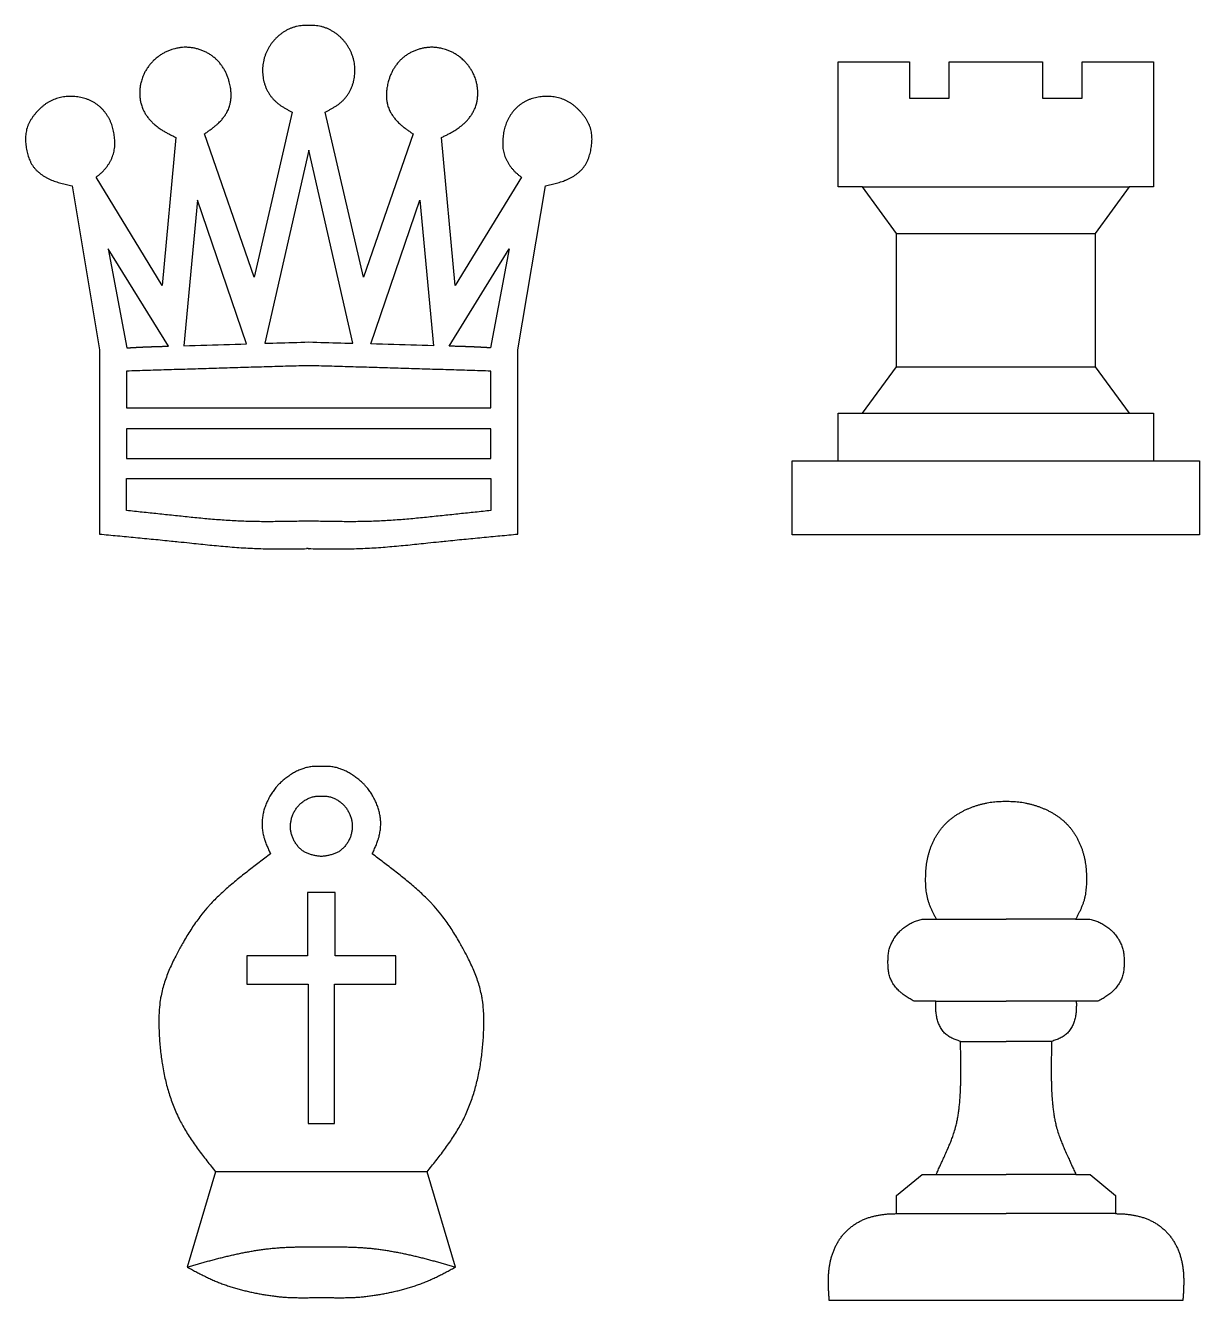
# Model space of a CAD drawing. Header units: millimetres. Extents: x 1.4 to 49.2, y 3.3 to 36.6.
# Drawn here: x 18.53 to 49.15, y 3.31 to 36.56 of the extents above; entities that cross this region are included whole.
import ezdxf

# ---------------------------------------------------------------- set-up
doc = ezdxf.new("R2010")
doc.units = ezdxf.units.MM
doc.layers.add('Layer1', color=1, linetype='Continuous')

msp = doc.modelspace()

# ---------------------------------------------------------------- linework, layer by layer
at = {"layer": 'Layer1'}
for points in [[(25.972, 22.919, 0.000454), (26.208, 22.916, 0.001363), (26.444, 22.913, 0.002272), (26.679, 22.912, 0.003184), (26.915, 22.914, 0.004097), (27.166, 22.919, 0.004362), (27.386, 22.928, 0.003792), (27.621, 22.941, 0.003218), (27.856, 22.957, 0.002644), (28.09, 22.976, 0.002071), (28.325, 22.997, 0.001499), (28.56, 23.02, 0.000928), (28.794, 23.044, 0.000358), (29.029, 23.069, -0.000213), (29.314, 23.099, -0.000585), (29.498, 23.118, -0.00053), (29.733, 23.142, -0.000459), (29.967, 23.165, -0.000389), (30.202, 23.188, -0.000318), (30.436, 23.211, -0.000248), (30.671, 23.233, -0.000177), (30.905, 23.255, -0.000106), (31.14, 23.277, -0.000035), (31.374, 23.299), (31.374, 28.107), (32.093, 32.383, 0.000802), (32.166, 32.399, 0.002408), (32.238, 32.415, 0.004023), (32.311, 32.432, 0.005647), (32.383, 32.451, 0.007278), (32.454, 32.471, 0.008905), (32.525, 32.494, 0.010509), (32.594, 32.519, 0.01206), (32.663, 32.547, 0.013517), (32.73, 32.58, 0.014533), (32.797, 32.616, 0.015405), (32.861, 32.656, 0.016529), (32.922, 32.701, 0.017903), (32.98, 32.749, 0.019516), (33.034, 32.801, 0.02134), (33.083, 32.857, 0.023317), (33.126, 32.916, 0.023645), (33.164, 32.98, 0.020759), (33.196, 33.046, 0.017719), (33.223, 33.115, 0.014745), (33.245, 33.187, 0.011914), (33.264, 33.26, 0.010124), (33.28, 33.334, 0.011169), (33.292, 33.409, 0.012544), (33.301, 33.485, 0.014071), (33.306, 33.56, 0.01575), (33.307, 33.635, 0.017563), (33.302, 33.709, 0.019472), (33.292, 33.783, 0.021405), (33.276, 33.854, 0.022467), (33.254, 33.925, 0.020591), (33.226, 33.993, 0.018469), (33.192, 34.059, 0.016445), (33.154, 34.123, 0.014571), (33.112, 34.185, 0.012868), (33.065, 34.245, 0.011367), (33.017, 34.303, 0.011586), (32.965, 34.358, 0.012767), (32.911, 34.41, 0.014022), (32.855, 34.459, 0.015335), (32.797, 34.505, 0.016677), (32.735, 34.546, 0.018006), (32.672, 34.584, 0.018395), (32.605, 34.616, 0.017614), (32.536, 34.643, 0.016866), (32.465, 34.666, 0.016179), (32.393, 34.685, 0.015567), (32.319, 34.698, 0.015041), (32.244, 34.707, 0.014609), (32.169, 34.712, 0.014338), (32.093, 34.713, 0.014475), (32.017, 34.708, 0.014756), (31.942, 34.7, 0.015139), (31.867, 34.687, 0.01562), (31.794, 34.67, 0.016191), (31.722, 34.648, 0.016843), (31.651, 34.621, 0.017561), (31.583, 34.59, 0.018323), (31.518, 34.554, 0.0191), (31.455, 34.513, 0.018973), (31.396, 34.468, 0.018178), (31.34, 34.418, 0.017493), (31.288, 34.364, 0.016934), (31.239, 34.307, 0.016513), (31.195, 34.246, 0.016237), (31.154, 34.183, 0.016114), (31.118, 34.117, 0.016097), (31.086, 34.05, 0.015574), (31.059, 33.981, 0.014815), (31.036, 33.911, 0.013999), (31.017, 33.839, 0.013153), (31.002, 33.767, 0.012298), (30.99, 33.693, 0.011453), (30.982, 33.619, 0.011948), (30.978, 33.544, 0.013958), (30.977, 33.469, 0.016199), (30.981, 33.395, 0.018672), (30.99, 33.321, 0.020869), (31.005, 33.25, 0.02022), (31.025, 33.179, 0.018983), (31.051, 33.111, 0.017707), (31.082, 33.045, 0.016449), (31.117, 32.981, 0.015691), (31.156, 32.919, 0.015665), (31.2, 32.86, 0.015734), (31.247, 32.803, 0.015889), (31.298, 32.749, 0.015644), (31.352, 32.699, 0.011809), (31.408, 32.652, 0.007252), (31.467, 32.606), (29.742, 29.782), (29.382, 33.641, 0.001304), (29.466, 33.683, 0.003919), (29.549, 33.725, 0.006554), (29.631, 33.769, 0.009208), (29.712, 33.816, 0.011856), (29.79, 33.865, 0.014445), (29.899, 33.945, 0.016635), (29.938, 33.978, 0.017574), (30.007, 34.042, 0.018593), (30.071, 34.111, 0.019856), (30.13, 34.185, 0.021335), (30.182, 34.263, 0.022977), (30.227, 34.345, 0.024603), (30.256, 34.408, 0.024145), (30.293, 34.52, 0.022944), (30.313, 34.612, 0.021916), (30.324, 34.706, 0.021101), (30.328, 34.801, 0.020523), (30.324, 34.897, 0.020194), (30.312, 34.992, 0.020122), (30.292, 35.085, 0.02031), (30.256, 35.203, 0.020504), (30.231, 35.265, 0.02011), (30.19, 35.35, 0.01971), (30.142, 35.431, 0.019368), (30.088, 35.508, 0.019102), (30.029, 35.581, 0.018922), (29.964, 35.649, 0.018837), (29.873, 35.729, 0.018832), (29.821, 35.769, 0.018886), (29.742, 35.82, 0.019058), (29.661, 35.866, 0.019349), (29.576, 35.905, 0.019747), (29.488, 35.937, 0.020225), (29.414, 35.958, 0.020202), (29.306, 35.98, 0.019982), (29.213, 35.991, 0.01988), (29.119, 35.994, 0.019898), (29.026, 35.989, 0.020032), (28.932, 35.977, 0.020276), (28.843, 35.958, 0.020203), (28.75, 35.931, 0.019935), (28.662, 35.896, 0.01987), (28.576, 35.855, 0.020012), (28.495, 35.808, 0.020359), (28.418, 35.754, 0.020903), (28.346, 35.694, 0.02163), (28.283, 35.632, 0.021455), (28.219, 35.558, 0.020396), (28.164, 35.482, 0.019303), (28.116, 35.403, 0.018228), (28.074, 35.319, 0.017212), (28.037, 35.232, 0.016285), (28.006, 35.142, 0.015641), (27.992, 35.092, 0.016471), (27.962, 34.957, 0.017847), (27.949, 34.862, 0.019517), (27.943, 34.768, 0.02146), (27.945, 34.674, 0.023626), (27.956, 34.581, 0.025915), (27.975, 34.49, 0.027815), (27.992, 34.435, 0.026011), (28.043, 34.318, 0.023384), (28.09, 34.237, 0.021042), (28.144, 34.16, 0.019057), (28.204, 34.087, 0.017457), (28.283, 34.007, 0.015531), (28.339, 33.957, 0.012237), (28.411, 33.898, 0.008775), (28.486, 33.843, 0.005268), (28.562, 33.789, 0.001756), (28.639, 33.737), (27.343, 29.998), (26.348, 34.3, 0.001489), (26.419, 34.339, 0.004487), (26.49, 34.377, 0.007542), (26.559, 34.418, 0.010672), (26.627, 34.46, 0.01386), (26.692, 34.506, 0.017038), (26.754, 34.555, 0.019859), (26.812, 34.609, 0.019904), (26.866, 34.668, 0.019289), (26.915, 34.731, 0.01884), (26.96, 34.798, 0.018565), (27, 34.869, 0.018464), (27.034, 34.942, 0.018538), (27.063, 35.018, 0.018527), (27.087, 35.096, 0.018041), (27.104, 35.175, 0.017609), (27.116, 35.255, 0.017265), (27.122, 35.336, 0.01702), (27.123, 35.417, 0.016879), (27.118, 35.498, 0.016847), (27.108, 35.578, 0.016925), (27.092, 35.657, 0.017115), (27.071, 35.735, 0.017217), (27.045, 35.811, 0.017087), (27.014, 35.885, 0.016964), (26.978, 35.957, 0.016854), (26.937, 36.026, 0.016761), (26.891, 36.092, 0.016685), (26.841, 36.155, 0.016628), (26.787, 36.215, 0.016556), (26.728, 36.272, 0.016596), (26.666, 36.325, 0.016836), (26.6, 36.373, 0.017272), (26.531, 36.417, 0.017901), (26.46, 36.456, 0.018716), (26.386, 36.489, 0.019706), (26.311, 36.516, 0.020848), (26.234, 36.537, 0.021123), (26.156, 36.551, 0.018118), (26.078, 36.559, 0.014717), (25.998, 36.562, 0.011316), (25.918, 36.561, 0.011316), (25.838, 36.562, 0.014717), (25.759, 36.559, 0.018118), (25.68, 36.551, 0.021123), (25.603, 36.537, 0.020848), (25.526, 36.516, 0.019706), (25.45, 36.489, 0.018716), (25.377, 36.456, 0.017901), (25.305, 36.417, 0.017272), (25.237, 36.373, 0.016836), (25.171, 36.325, 0.016596), (25.108, 36.272, 0.016556), (25.05, 36.215, 0.016628), (24.996, 36.155, 0.016685), (24.945, 36.092, 0.016761), (24.9, 36.026, 0.016854), (24.859, 35.957, 0.016964), (24.823, 35.885, 0.017087), (24.792, 35.811, 0.017217), (24.765, 35.735, 0.017115), (24.745, 35.657, 0.016925), (24.729, 35.578, 0.016847), (24.719, 35.498, 0.016879), (24.714, 35.417, 0.01702), (24.715, 35.336, 0.017265), (24.721, 35.255, 0.017609), (24.733, 35.175, 0.018041), (24.75, 35.096, 0.018527), (24.773, 35.018, 0.018538), (24.802, 34.942, 0.018464), (24.837, 34.869, 0.018565), (24.877, 34.798, 0.01884), (24.921, 34.731, 0.019289), (24.971, 34.668, 0.019904), (25.025, 34.609, 0.019859), (25.083, 34.555, 0.017038), (25.145, 34.506, 0.01386), (25.21, 34.46, 0.010672), (25.277, 34.418, 0.007542), (25.347, 34.377, 0.004487), (25.418, 34.339, 0.001489), (25.489, 34.3), (24.493, 29.998), (23.198, 33.737, 0.001756), (23.275, 33.789, 0.005268), (23.351, 33.843, 0.008775), (23.426, 33.898, 0.012237), (23.498, 33.957, 0.015531), (23.554, 34.007, 0.017457), (23.632, 34.087, 0.019057), (23.693, 34.16, 0.021042), (23.747, 34.237, 0.023384), (23.794, 34.318, 0.026011), (23.845, 34.435, 0.027815), (23.862, 34.49, 0.025915), (23.881, 34.581, 0.023626), (23.891, 34.674, 0.02146), (23.893, 34.768, 0.019517), (23.888, 34.862, 0.017847), (23.875, 34.957, 0.016471), (23.845, 35.092, 0.015641), (23.83, 35.142, 0.016285), (23.799, 35.232, 0.017212), (23.763, 35.319, 0.018228), (23.721, 35.403, 0.019303), (23.672, 35.482, 0.020396), (23.618, 35.558, 0.021455), (23.554, 35.632, 0.02163), (23.491, 35.694, 0.020903), (23.419, 35.754, 0.020359), (23.342, 35.808, 0.020012), (23.26, 35.855, 0.01987), (23.175, 35.896, 0.019935), (23.087, 35.931, 0.020203), (22.993, 35.958, 0.020276), (22.904, 35.977, 0.020032), (22.811, 35.989, 0.019898), (22.717, 35.994, 0.01988), (22.624, 35.991, 0.019982), (22.531, 35.98, 0.020202), (22.422, 35.958, 0.020225), (22.349, 35.937, 0.019747), (22.261, 35.905, 0.019349), (22.176, 35.866, 0.019058), (22.094, 35.82, 0.018886), (22.016, 35.769, 0.018832), (21.964, 35.729, 0.018837), (21.872, 35.649, 0.018922), (21.808, 35.581, 0.019102), (21.748, 35.508, 0.019368), (21.695, 35.431, 0.01971), (21.647, 35.35, 0.02011), (21.606, 35.265, 0.020504), (21.581, 35.203, 0.02031), (21.545, 35.085, 0.020122), (21.525, 34.992, 0.020194), (21.513, 34.897, 0.020523), (21.509, 34.801, 0.021101), (21.512, 34.706, 0.021916), (21.524, 34.612, 0.022944), (21.544, 34.52, 0.024145), (21.581, 34.408, 0.024603), (21.61, 34.345, 0.022977), (21.655, 34.263, 0.021335), (21.707, 34.185, 0.019856), (21.765, 34.111, 0.018593), (21.83, 34.042, 0.017574), (21.898, 33.978, 0.016635), (21.938, 33.945, 0.014445), (22.047, 33.865, 0.011856), (22.125, 33.816, 0.009208), (22.206, 33.769, 0.006554), (22.288, 33.725, 0.003919), (22.371, 33.683, 0.001304), (22.454, 33.641), (22.095, 29.782), (20.37, 32.606, 0.007252), (20.428, 32.652, 0.011809), (20.485, 32.699, 0.015644), (20.539, 32.749, 0.015889), (20.59, 32.803, 0.015734), (20.637, 32.86, 0.015665), (20.68, 32.919, 0.015691), (20.72, 32.981, 0.016449), (20.755, 33.045, 0.017707), (20.786, 33.111, 0.018983), (20.812, 33.179, 0.02022), (20.832, 33.25, 0.020869), (20.847, 33.321, 0.018672), (20.856, 33.395, 0.016199), (20.86, 33.469, 0.013958), (20.859, 33.544, 0.011948), (20.854, 33.619, 0.011453), (20.846, 33.693, 0.012298), (20.835, 33.767, 0.013153), (20.82, 33.839, 0.013999), (20.801, 33.911, 0.014815), (20.778, 33.981, 0.015574), (20.751, 34.05, 0.016097), (20.719, 34.117, 0.016114), (20.683, 34.183, 0.016237), (20.642, 34.246, 0.016513), (20.598, 34.307, 0.016934), (20.549, 34.364, 0.017493), (20.497, 34.418, 0.018178), (20.441, 34.468, 0.018973), (20.381, 34.513, 0.0191), (20.319, 34.554, 0.018323), (20.253, 34.59, 0.017561), (20.185, 34.621, 0.016843), (20.115, 34.648, 0.016191), (20.043, 34.67, 0.01562), (19.97, 34.687, 0.015139), (19.895, 34.7, 0.014756), (19.82, 34.708, 0.014475), (19.744, 34.713, 0.014338), (19.668, 34.712, 0.014609), (19.593, 34.707, 0.015041), (19.518, 34.698, 0.015567), (19.444, 34.685, 0.016179), (19.371, 34.666, 0.016866), (19.301, 34.643, 0.017614), (19.232, 34.616, 0.018395), (19.165, 34.584, 0.018006), (19.101, 34.546, 0.016677), (19.04, 34.505, 0.015335), (18.981, 34.459, 0.014022), (18.925, 34.41, 0.012767), (18.872, 34.358, 0.011586), (18.82, 34.303, 0.011367), (18.771, 34.245, 0.012868), (18.725, 34.185, 0.014571), (18.683, 34.123, 0.016445), (18.644, 34.059, 0.018469), (18.611, 33.993, 0.020591), (18.582, 33.925, 0.022467), (18.56, 33.854, 0.021405), (18.545, 33.783, 0.019472), (18.535, 33.709, 0.017563), (18.53, 33.635, 0.01575), (18.531, 33.56, 0.014071), (18.536, 33.485, 0.012544), (18.545, 33.409, 0.011169), (18.557, 33.334, 0.010124), (18.573, 33.26, 0.011914), (18.592, 33.187, 0.014745), (18.614, 33.115, 0.017719), (18.641, 33.046, 0.020759), (18.673, 32.98, 0.023645), (18.71, 32.916, 0.023317), (18.754, 32.857, 0.02134), (18.803, 32.801, 0.019516), (18.857, 32.749, 0.017903), (18.915, 32.701, 0.016529), (18.976, 32.656, 0.015405), (19.04, 32.616, 0.014533), (19.106, 32.58, 0.013517), (19.174, 32.547, 0.01206), (19.242, 32.519, 0.010509), (19.312, 32.494, 0.008905), (19.383, 32.471, 0.007278), (19.454, 32.451, 0.005647), (19.526, 32.432, 0.004023), (19.598, 32.415, 0.002408), (19.671, 32.399, 0.000802), (19.744, 32.383), (20.463, 28.107), (20.463, 23.299, -0.000035), (20.697, 23.277, -0.000106), (20.932, 23.255, -0.000177), (21.166, 23.233, -0.000248), (21.401, 23.211, -0.000318), (21.635, 23.188, -0.000389), (21.87, 23.165, -0.000459), (22.104, 23.142, -0.00053), (22.339, 23.118, -0.000585), (22.523, 23.099, -0.000213), (22.808, 23.069, 0.000358), (23.042, 23.044, 0.000928), (23.277, 23.02, 0.001499), (23.512, 22.997, 0.002071), (23.746, 22.976, 0.002644), (23.981, 22.957, 0.003218), (24.216, 22.941, 0.003792), (24.451, 22.928, 0.004362), (24.671, 22.919, 0.004097), (24.922, 22.914, 0.003184), (25.157, 22.912, 0.002272), (25.393, 22.913, 0.001363), (25.629, 22.916, 0.000454), (25.864, 22.919)], [(25.918, 22.918, -0.000004), (25.913, 22.918, -0.000004), (25.909, 22.918, -0.000003), (25.904, 22.919, -0.000003), (25.899, 22.919, -0.000003), (25.894, 22.919, -0.000002), (25.889, 22.919, -0.000002), (25.884, 22.919, -0.000001), (25.879, 22.919, -0.000001), (25.874, 22.919, -0.000001), (25.869, 22.919, 0), (25.864, 22.919)], [(25.918, 22.918, 0.000004), (25.923, 22.918, 0.000004), (25.928, 22.918, 0.000003), (25.933, 22.919, 0.000003), (25.938, 22.919, 0.000003), (25.943, 22.919, 0.000002), (25.948, 22.919, 0.000002), (25.953, 22.919, 0.000001), (25.958, 22.919, 0.000001), (25.962, 22.919, 0.000001), (25.967, 22.919, 0), (25.972, 22.919)], [(22.748, 4.185, -0.000138), (22.866, 4.219, -0.000413), (22.984, 4.252, -0.000689), (23.102, 4.286, -0.000964), (23.22, 4.318, -0.001239), (23.339, 4.35, -0.001514), (23.457, 4.382, -0.001789), (23.576, 4.413, -0.002062), (23.695, 4.443, -0.002328), (23.814, 4.472, -0.002552), (23.934, 4.499, -0.002771), (24.054, 4.526, -0.002992), (24.174, 4.551, -0.003215), (24.294, 4.574, -0.00344), (24.415, 4.596, -0.003666), (24.536, 4.617, -0.003894), (24.657, 4.635, -0.004123), (24.779, 4.651, -0.004353), (24.901, 4.666, -0.004583), (25.023, 4.678, -0.004468), (25.145, 4.688, -0.003963), (25.267, 4.696, -0.003457), (25.389, 4.702, -0.002952), (25.512, 4.706, -0.002448), (25.635, 4.709, -0.001946), (25.757, 4.712, -0.001444), (25.88, 4.713, -0.000943), (26.003, 4.714, -0.000519), (26.125, 4.714, -0.000376), (26.248, 4.714, -0.000376), (26.371, 4.714, -0.000519), (26.493, 4.714, -0.000943), (26.616, 4.713, -0.001444), (26.739, 4.712, -0.001946), (26.861, 4.709, -0.002448), (26.984, 4.706, -0.002952), (27.106, 4.702, -0.003457), (27.229, 4.696, -0.003963), (27.351, 4.688, -0.004468), (27.473, 4.678, -0.004583), (27.595, 4.666, -0.004353), (27.717, 4.651, -0.004123), (27.839, 4.635, -0.003894), (27.96, 4.617, -0.003666), (28.081, 4.596, -0.00344), (28.202, 4.574, -0.003215), (28.322, 4.551, -0.002992), (28.442, 4.526, -0.002771), (28.562, 4.499, -0.002552), (28.682, 4.472, -0.002328), (28.801, 4.443, -0.002062), (28.92, 4.413, -0.001789), (29.039, 4.382, -0.001514), (29.157, 4.35, -0.001239), (29.276, 4.318, -0.000964), (29.394, 4.286, -0.000689), (29.512, 4.252, -0.000413), (29.63, 4.219, -0.000138), (29.748, 4.185)]]:
    msp.add_lwpolyline(points, format="xyb", dxfattribs=at)
for points in [[(43.839, 35.613), (45.059, 35.613), (45.059, 34.668), (46.09, 34.668), (46.09, 35.613), (47.954, 35.613), (47.954, 32.359), (47.317, 32.359), (46.433, 31.135), (46.433, 27.661), (47.32, 26.451), (47.951, 26.451), (47.951, 25.207), (49.154, 25.207), (49.154, 23.279), (43.839, 23.279), (38.525, 23.279), (38.525, 25.207), (39.728, 25.207), (39.728, 26.451), (40.359, 26.451), (41.246, 27.661), (41.246, 31.135), (40.362, 32.359), (39.725, 32.359), (39.725, 35.613), (41.589, 35.613), (41.589, 34.668), (42.62, 34.668), (42.62, 35.613)], [(25.918, 33.309), (24.769, 28.275), (24.873, 28.278), (24.978, 28.281), (25.082, 28.284), (25.187, 28.287), (25.291, 28.29), (25.396, 28.293), (25.5, 28.296), (25.605, 28.299), (25.709, 28.302), (25.814, 28.306), (25.918, 28.309), (26.023, 28.306), (26.127, 28.302), (26.232, 28.299), (26.336, 28.296), (26.441, 28.293), (26.545, 28.29), (26.65, 28.287), (26.754, 28.284), (26.859, 28.281), (26.963, 28.278), (27.068, 28.275)], [(24.296, 28.261), (23.019, 32.006), (22.661, 28.212), (22.81, 28.216), (22.958, 28.221), (23.107, 28.225), (23.256, 28.23), (23.404, 28.234), (23.553, 28.238), (23.701, 28.243), (23.85, 28.247), (23.999, 28.252), (24.147, 28.256)], [(27.541, 28.261), (28.817, 32.006), (29.176, 28.212), (29.027, 28.216), (28.878, 28.221), (28.73, 28.225), (28.581, 28.23), (28.433, 28.234), (28.284, 28.238), (28.135, 28.243), (27.987, 28.247), (27.838, 28.252), (27.69, 28.256)], [(25.864, 26.047), (21.168, 26.047), (21.168, 25.269), (25.864, 25.269), (25.918, 25.269), (25.972, 25.269), (30.669, 25.269), (30.669, 26.047), (25.972, 26.047), (25.918, 26.047)], [(26.248, 13.951), (25.889, 13.951), (25.889, 12.298), (24.306, 12.298), (24.306, 11.559), (25.905, 11.559), (25.905, 7.932), (26.248, 7.932), (26.591, 7.932), (26.591, 11.559), (28.19, 11.559), (28.19, 12.298), (26.607, 12.298), (26.607, 13.951)]]:
    msp.add_lwpolyline(points, close=True, dxfattribs=at)
for points in [[(40.362, 32.359), (47.317, 32.359)], [(41.246, 31.135), (46.433, 31.135)], [(41.246, 27.661), (46.433, 27.661)], [(40.359, 26.451), (47.32, 26.451)], [(39.728, 25.207), (47.951, 25.207)], [(42.293, 13.256), (44.108, 13.256)], [(45.923, 13.256), (44.108, 13.256)], [(42.275, 11.115), (44.108, 11.115)], [(45.94, 11.115), (44.108, 11.115)], [(42.918, 10.069), (44.108, 10.069)], [(45.297, 10.069), (44.108, 10.069)], [(29.006, 6.668), (26.248, 6.668), (23.49, 6.668)], [(42.285, 6.602), (44.108, 6.602)], [(45.931, 6.602), (44.108, 6.602)], [(41.254, 5.577), (44.108, 5.577)], [(46.961, 5.577), (44.108, 5.577)]]:
    msp.add_lwpolyline(points, dxfattribs=at)
for points in [[(22.256, 28.2), (20.69, 30.737), (21.175, 28.155, -0.000138), (21.195, 28.156, -0.000141), (21.215, 28.157, -0.000145), (21.236, 28.159, -0.000149), (21.256, 28.16, -0.000153), (21.277, 28.161, -0.000157), (21.297, 28.162, -0.000161), (21.317, 28.163, -0.000165), (21.338, 28.164, -0.000169), (21.358, 28.165, -0.000173), (21.378, 28.167, -0.000176), (21.399, 28.168, -0.00018), (21.419, 28.169, -0.000184), (21.44, 28.17, -0.000188), (21.46, 28.171, -0.000192), (21.48, 28.172, -0.000196), (21.501, 28.173, -0.0002), (21.521, 28.174, -0.000204), (21.542, 28.175, -0.000208), (21.562, 28.176, -0.000211), (21.582, 28.177, -0.000215), (21.603, 28.178, -0.000219), (21.623, 28.179, -0.000223), (21.644, 28.18, -0.000225), (21.664, 28.18, -0.000224), (21.684, 28.181, -0.000222), (21.705, 28.182, -0.00022), (21.725, 28.183, -0.000219), (21.746, 28.184, -0.000217), (21.766, 28.185, -0.000216), (21.786, 28.185, -0.000214), (21.807, 28.186, -0.000213), (21.827, 28.187, -0.000211), (21.848, 28.188, -0.000209), (21.868, 28.188, -0.000208), (21.889, 28.189, -0.000206), (21.909, 28.19, -0.000205), (21.929, 28.19, -0.000203), (21.95, 28.191, -0.000202), (21.97, 28.192, -0.000066), (21.991, 28.192, 0), (22.011, 28.193, 0), (22.031, 28.193, 0), (22.052, 28.194, 0), (22.072, 28.195, 0), (22.093, 28.195, 0), (22.113, 28.196, 0), (22.133, 28.196, 0), (22.154, 28.197, 0), (22.174, 28.198, 0), (22.195, 28.198, 0), (22.215, 28.199, 0), (22.236, 28.199)], [(29.581, 28.2), (31.147, 30.737), (30.662, 28.155, 0.000138), (30.642, 28.156, 0.000141), (30.621, 28.157, 0.000145), (30.601, 28.159, 0.000149), (30.581, 28.16, 0.000153), (30.56, 28.161, 0.000157), (30.54, 28.162, 0.000161), (30.519, 28.163, 0.000165), (30.499, 28.164, 0.000169), (30.479, 28.165, 0.000173), (30.458, 28.167, 0.000176), (30.438, 28.168, 0.00018), (30.417, 28.169, 0.000184), (30.397, 28.17, 0.000188), (30.377, 28.171, 0.000192), (30.356, 28.172, 0.000196), (30.336, 28.173, 0.0002), (30.315, 28.174, 0.000204), (30.295, 28.175, 0.000208), (30.275, 28.176, 0.000211), (30.254, 28.177, 0.000215), (30.234, 28.178, 0.000219), (30.213, 28.179, 0.000223), (30.193, 28.18, 0.000225), (30.173, 28.18, 0.000224), (30.152, 28.181, 0.000222), (30.132, 28.182, 0.00022), (30.111, 28.183, 0.000219), (30.091, 28.184, 0.000217), (30.071, 28.185, 0.000216), (30.05, 28.185, 0.000214), (30.03, 28.186, 0.000213), (30.009, 28.187, 0.000211), (29.989, 28.188, 0.000209), (29.969, 28.188, 0.000208), (29.948, 28.189, 0.000206), (29.928, 28.19, 0.000205), (29.907, 28.19, 0.000203), (29.887, 28.191, 0.000202), (29.867, 28.192, 0.000066), (29.846, 28.192, 0), (29.826, 28.193, 0), (29.805, 28.193, 0), (29.785, 28.194, 0), (29.765, 28.195, 0), (29.744, 28.195, 0), (29.724, 28.196, 0), (29.703, 28.196, 0), (29.683, 28.197, 0), (29.662, 28.198, 0), (29.642, 28.198, 0), (29.622, 28.199, 0), (29.601, 28.199, 0)], [(25.918, 27.688), (25.913, 27.688), (25.909, 27.688), (25.904, 27.688), (25.899, 27.688), (25.894, 27.688), (25.889, 27.689), (25.884, 27.689), (25.879, 27.689), (25.874, 27.689), (25.869, 27.689), (25.864, 27.689, 0.000012), (25.588, 27.681, 0.000023), (25.312, 27.674, 0.000033), (25.036, 27.666, 0.000044), (24.759, 27.658, 0.000054), (24.483, 27.65, 0.000065), (24.207, 27.642, 0.000075), (23.931, 27.633, 0.000085), (23.654, 27.625, 0.000087), (23.378, 27.617, 0.000077), (23.102, 27.608, 0.000067), (22.826, 27.6, 0.000057), (22.549, 27.591, 0.000047), (22.273, 27.583, 0.000037), (21.997, 27.574, 0.000027), (21.721, 27.565, 0.000017), (21.444, 27.557, 0.000007), (21.168, 27.548), (21.168, 26.592), (25.864, 26.592), (25.918, 26.592), (25.972, 26.592), (30.669, 26.592), (30.669, 27.548, 0.000007), (30.392, 27.557, 0.000017), (30.116, 27.565, 0.000027), (29.84, 27.574, 0.000037), (29.564, 27.583, 0.000047), (29.287, 27.591, 0.000057), (29.011, 27.6, 0.000067), (28.735, 27.608, 0.000077), (28.459, 27.617, 0.000087), (28.182, 27.625, 0.000085), (27.906, 27.633, 0.000075), (27.63, 27.642, 0.000065), (27.354, 27.65, 0.000054), (27.077, 27.658, 0.000044), (26.801, 27.666, 0.000033), (26.525, 27.674, 0.000023), (26.249, 27.681, 0.000012), (25.972, 27.689), (25.967, 27.689), (25.962, 27.689), (25.958, 27.689), (25.953, 27.689), (25.948, 27.689), (25.943, 27.688), (25.938, 27.688), (25.933, 27.688), (25.928, 27.688), (25.923, 27.688)], [(25.972, 23.636, 0), (25.967, 23.636, 0), (25.962, 23.636, -0.000001), (25.958, 23.636, -0.000001), (25.953, 23.635, -0.000001), (25.948, 23.635, -0.000001), (25.943, 23.635, -0.000002), (25.938, 23.635, -0.000002), (25.933, 23.635, -0.000002), (25.928, 23.635, -0.000002), (25.923, 23.635, -0.000003), (25.918, 23.635, -0.000003), (25.913, 23.635, -0.000002), (25.909, 23.635, -0.000002), (25.904, 23.635, -0.000002), (25.899, 23.635, -0.000002), (25.894, 23.635, -0.000001), (25.889, 23.635, -0.000001), (25.884, 23.635, -0.000001), (25.879, 23.636, -0.000001), (25.874, 23.636, 0), (25.869, 23.636, 0), (25.864, 23.636, -0.000219), (25.66, 23.632, -0.000659), (25.455, 23.628, -0.001098), (25.25, 23.625, -0.001538), (25.045, 23.623, -0.001979), (24.84, 23.622, -0.00242), (24.636, 23.623, -0.002862), (24.431, 23.627, -0.003303), (24.226, 23.633, -0.00358), (24.022, 23.642, -0.003214), (23.818, 23.653, -0.002784), (23.613, 23.667, -0.002353), (23.409, 23.683, -0.001924), (23.205, 23.701, -0.001495), (23.001, 23.72, -0.001067), (22.797, 23.741, -0.000639), (22.594, 23.762, -0.000216), (22.39, 23.783, -0.000053), (22.186, 23.805, -0.000045), (21.983, 23.826, -0.000036), (21.779, 23.848, -0.000028), (21.575, 23.869, -0.000019), (21.372, 23.891, -0.000011), (21.168, 23.912), (21.168, 24.748), (25.864, 24.748), (25.918, 24.748), (25.972, 24.748), (30.669, 24.748), (30.669, 23.912, -0.000011), (30.465, 23.891, -0.000019), (30.261, 23.869, -0.000028), (30.058, 23.848, -0.000036), (29.854, 23.826, -0.000045), (29.651, 23.805, -0.000053), (29.447, 23.783, -0.000216), (29.243, 23.762, -0.000639), (29.039, 23.741, -0.001067), (28.835, 23.72, -0.001495), (28.631, 23.701, -0.001924), (28.427, 23.683, -0.002353), (28.223, 23.667, -0.002784), (28.019, 23.653, -0.003214), (27.815, 23.642, -0.00358), (27.61, 23.633, -0.003303), (27.406, 23.627, -0.002862), (27.201, 23.623, -0.00242), (26.997, 23.622, -0.001979), (26.792, 23.623, -0.001538), (26.587, 23.625, -0.001098), (26.382, 23.628, -0.000659), (26.177, 23.632, -0.000219)], [(24.922, 14.959, 0.000284), (24.775, 14.849, 0.000853), (24.628, 14.738, 0.00142), (24.482, 14.627, 0.001986), (24.337, 14.514, 0.00255), (24.193, 14.401, 0.00311), (24.054, 14.289, 0.004062), (23.908, 14.167, 0.005374), (23.768, 14.047, 0.006707), (23.632, 13.924, 0.008065), (23.499, 13.796, 0.009443), (23.371, 13.665, 0.010578), (23.308, 13.595, 0.010071), (23.133, 13.387, 0.009253), (23.022, 13.241, 0.008422), (22.916, 13.091, 0.007591), (22.815, 12.937, 0.006765), (22.718, 12.78, 0.00595), (22.625, 12.62, 0.00522), (22.557, 12.499, 0.006027), (22.448, 12.293, 0.007491), (22.366, 12.126, 0.00901), (22.289, 11.957, 0.01059), (22.22, 11.786, 0.012225), (22.159, 11.612, 0.013899), (22.107, 11.436, 0.015577), (22.065, 11.258, 0.016869), (22.046, 11.147, 0.01478), (22.018, 10.895, 0.01188), (22.009, 10.711, 0.009066), (22.009, 10.527, 0.006359), (22.013, 10.363, 0.00557), (22.023, 10.158, 0.006016), (22.037, 9.975, 0.006446), (22.055, 9.793, 0.006855), (22.078, 9.61, 0.00724), (22.1, 9.46, 0.007618), (22.139, 9.247, 0.008028), (22.179, 9.066, 0.008474), (22.224, 8.887, 0.008957), (22.275, 8.709, 0.009474), (22.333, 8.534, 0.010025), (22.398, 8.361, 0.010606), (22.469, 8.192, 0.011213), (22.559, 8.003, 0.011132), (22.634, 7.865, 0.009847), (22.726, 7.707, 0.008515), (22.824, 7.552, 0.007177), (22.928, 7.401, 0.005844), (23.035, 7.251, 0.004523), (23.146, 7.104, 0.003218), (23.259, 6.958, 0.001925), (23.374, 6.813, 0.000641), (23.49, 6.668), (22.748, 4.185, 0.000549), (22.859, 4.126, 0.001647), (22.97, 4.066, 0.002749), (23.081, 4.008, 0.003856), (23.193, 3.952, 0.004968), (23.306, 3.897, 0.006082), (23.42, 3.845, 0.007184), (23.536, 3.796, 0.007355), (23.652, 3.75, 0.006896), (23.77, 3.708, 0.006439), (23.89, 3.669, 0.005987), (24.01, 3.632, 0.005541), (24.131, 3.599, 0.005102), (24.253, 3.568, 0.004671), (24.376, 3.539, 0.004249), (24.499, 3.513, 0.004232), (24.623, 3.489, 0.004535), (24.746, 3.467, 0.004842), (24.871, 3.447, 0.005151), (24.995, 3.43, 0.005464), (25.12, 3.415, 0.005777), (25.244, 3.403, 0.006089), (25.369, 3.394, 0.005735), (25.495, 3.389, 0.004869), (25.62, 3.386, 0.004001), (25.745, 3.385, 0.003136), (25.871, 3.385, 0.002272), (25.997, 3.388, 0.001412), (26.122, 3.391, 0.000554), (26.248, 3.394, 0.000554), (26.374, 3.391, 0.001412), (26.499, 3.388, 0.002272), (26.625, 3.385, 0.003136), (26.75, 3.385, 0.004001), (26.876, 3.386, 0.004869), (27.001, 3.389, 0.005735), (27.126, 3.394, 0.006089), (27.252, 3.403, 0.005777), (27.376, 3.415, 0.005464), (27.501, 3.43, 0.005151), (27.625, 3.447, 0.004842), (27.75, 3.467, 0.004535), (27.873, 3.489, 0.004232), (27.997, 3.513, 0.004249), (28.12, 3.539, 0.004671), (28.243, 3.568, 0.005102), (28.365, 3.599, 0.005541), (28.486, 3.632, 0.005987), (28.606, 3.669, 0.006439), (28.726, 3.708, 0.006896), (28.844, 3.75, 0.007355), (28.96, 3.796, 0.007184), (29.076, 3.845, 0.006082), (29.19, 3.897, 0.004968), (29.303, 3.952, 0.003856), (29.415, 4.008, 0.002749), (29.526, 4.066, 0.001647), (29.637, 4.126, 0.000549), (29.748, 4.185), (29.006, 6.668, 0.000641), (29.121, 6.813, 0.001925), (29.237, 6.958, 0.003218), (29.35, 7.104, 0.004523), (29.461, 7.251, 0.005844), (29.568, 7.401, 0.007177), (29.672, 7.552, 0.008515), (29.77, 7.707, 0.009847), (29.862, 7.865, 0.011132), (29.937, 8.003, 0.011213), (30.027, 8.192, 0.010606), (30.098, 8.361, 0.010025), (30.163, 8.534, 0.009474), (30.221, 8.709, 0.008957), (30.272, 8.887, 0.008474), (30.317, 9.066, 0.008028), (30.357, 9.247, 0.007618), (30.396, 9.46, 0.00724), (30.418, 9.61, 0.006855), (30.441, 9.793, 0.006446), (30.459, 9.975, 0.006016), (30.473, 10.158, 0.00557), (30.483, 10.363, 0.006359), (30.487, 10.527, 0.009066), (30.487, 10.711, 0.01188), (30.478, 10.895, 0.01478), (30.45, 11.147, 0.016869), (30.431, 11.258, 0.015577), (30.389, 11.436, 0.013899), (30.337, 11.612, 0.012225), (30.276, 11.786, 0.01059), (30.206, 11.957, 0.00901), (30.13, 12.126, 0.007491), (30.048, 12.293, 0.006027), (29.939, 12.499, 0.00522), (29.871, 12.62, 0.00595), (29.778, 12.78, 0.006765), (29.681, 12.937, 0.007591), (29.58, 13.091, 0.008422), (29.474, 13.241, 0.009253), (29.363, 13.387, 0.010071), (29.188, 13.595, 0.010578), (29.125, 13.665, 0.009443), (28.997, 13.796, 0.008065), (28.864, 13.924, 0.006707), (28.728, 14.047, 0.005374), (28.588, 14.167, 0.004062), (28.442, 14.289, 0.00311), (28.303, 14.401, 0.00255), (28.159, 14.514, 0.001986), (28.013, 14.627, 0.00142), (27.867, 14.738, 0.000853), (27.721, 14.849, 0.000284), (27.574, 14.959, 0.000688), (27.6, 15.014, 0.002065), (27.625, 15.069, 0.003448), (27.649, 15.124, 0.004836), (27.673, 15.18, 0.006229), (27.695, 15.236, 0.00762), (27.716, 15.293, 0.008997), (27.741, 15.373, 0.010151), (27.751, 15.408, 0.010528), (27.765, 15.467, 0.010869), (27.777, 15.527, 0.011256), (27.786, 15.587, 0.011684), (27.792, 15.647, 0.01215), (27.796, 15.708, 0.012649), (27.796, 15.776, 0.012783), (27.793, 15.829, 0.012293), (27.788, 15.889, 0.011799), (27.779, 15.949, 0.011316), (27.768, 16.009, 0.010851), (27.754, 16.068, 0.010411), (27.737, 16.126, 0.009998), (27.718, 16.184, 0.009616), (27.697, 16.242, 0.009267), (27.673, 16.298, 0.008953), (27.648, 16.354, 0.008701), (27.63, 16.39, 0.008814), (27.591, 16.462, 0.009041), (27.56, 16.514, 0.009279), (27.527, 16.565, 0.009528), (27.492, 16.615, 0.009784), (27.456, 16.663, 0.010046), (27.417, 16.709, 0.01031), (27.36, 16.773, 0.01044), (27.335, 16.798, 0.009992), (27.291, 16.839, 0.009481), (27.246, 16.879, 0.008981), (27.199, 16.917, 0.008495), (27.151, 16.954, 0.008027), (27.101, 16.989, 0.007591), (27.058, 17.018, 0.007967), (26.999, 17.054, 0.008841), (26.946, 17.084, 0.009735), (26.893, 17.112, 0.010642), (26.838, 17.138, 0.01155), (26.782, 17.161, 0.012436), (26.735, 17.179, 0.012867), (26.668, 17.2, 0.013118), (26.609, 17.215, 0.013446), (26.549, 17.226, 0.013845), (26.489, 17.235, 0.014279), (26.436, 17.239, 0.01166), (26.369, 17.241, 0.006989), (26.308, 17.241, 0.002326), (26.248, 17.239, 0.002326), (26.188, 17.241, 0.006989), (26.127, 17.241, 0.01166), (26.06, 17.239, 0.014279), (26.007, 17.235, 0.013845), (25.947, 17.226, 0.013446), (25.887, 17.215, 0.013118), (25.828, 17.2, 0.012867), (25.761, 17.179, 0.012436), (25.714, 17.161, 0.01155), (25.658, 17.138, 0.010642), (25.603, 17.112, 0.009735), (25.55, 17.084, 0.008841), (25.497, 17.054, 0.007967), (25.438, 17.018, 0.007591), (25.395, 16.989, 0.008027), (25.345, 16.954, 0.008495), (25.297, 16.917, 0.008981), (25.25, 16.879, 0.009481), (25.205, 16.839, 0.009992), (25.161, 16.798, 0.01044), (25.136, 16.773, 0.01031), (25.078, 16.709, 0.010046), (25.04, 16.663, 0.009784), (25.004, 16.615, 0.009528), (24.969, 16.565, 0.009279), (24.936, 16.514, 0.009041), (24.905, 16.462, 0.008814), (24.866, 16.39, 0.008701), (24.848, 16.354, 0.008953), (24.823, 16.298, 0.009267), (24.799, 16.242, 0.009616), (24.778, 16.184, 0.009998), (24.759, 16.126, 0.010411), (24.742, 16.068, 0.010851), (24.728, 16.009, 0.011316), (24.717, 15.949, 0.011799), (24.708, 15.889, 0.012293), (24.703, 15.829, 0.012783), (24.7, 15.776, 0.012649), (24.7, 15.708, 0.01215), (24.704, 15.647, 0.011684), (24.71, 15.587, 0.011256), (24.719, 15.527, 0.010869), (24.731, 15.467, 0.010528), (24.745, 15.408, 0.010151), (24.755, 15.373, 0.008997), (24.78, 15.293, 0.00762), (24.801, 15.236, 0.006229), (24.823, 15.18, 0.004836), (24.847, 15.124, 0.003448), (24.871, 15.069, 0.002065), (24.896, 15.014, 0.000688)], [(26.248, 16.467, -0.00724), (26.295, 16.468, -0.014561), (26.342, 16.466, -0.019326), (26.389, 16.462, -0.018414), (26.436, 16.454, -0.017382), (26.482, 16.443, -0.016471), (26.527, 16.428, -0.015762), (26.571, 16.411, -0.015438), (26.614, 16.391, -0.015205), (26.656, 16.368, -0.015032), (26.696, 16.343, -0.014923), (26.735, 16.316, -0.014881), (26.772, 16.286, -0.014906), (26.807, 16.254, -0.014959), (26.84, 16.22, -0.014872), (26.871, 16.185, -0.014791), (26.9, 16.147, -0.014739), (26.927, 16.108, -0.014719), (26.951, 16.067, -0.014729), (26.973, 16.025, -0.014767), (26.992, 15.982, -0.014671), (27.009, 15.937, -0.014542), (27.024, 15.892, -0.014492), (27.035, 15.845, -0.01452), (27.044, 15.798, -0.014627), (27.05, 15.751, -0.014811), (27.053, 15.704, -0.01507), (27.054, 15.656, -0.015399), (27.052, 15.609, -0.01568), (27.046, 15.562, -0.015504), (27.038, 15.515, -0.015274), (27.027, 15.469, -0.01505), (27.013, 15.424, -0.014837), (26.996, 15.379, -0.014641), (26.977, 15.336, -0.014465), (26.955, 15.293, -0.014385), (26.931, 15.252, -0.014563), (26.904, 15.212, -0.014904), (26.875, 15.174, -0.0154), (26.844, 15.137, -0.01605), (26.811, 15.103, -0.01685), (26.775, 15.071, -0.01779), (26.738, 15.042, -0.018856), (26.699, 15.016, -0.018734), (26.659, 14.994, -0.017162), (26.617, 14.974, -0.015469), (26.574, 14.957, -0.013732), (26.529, 14.942, -0.012005), (26.484, 14.93, -0.010323), (26.438, 14.919, -0.008703), (26.391, 14.91, -0.007151), (26.343, 14.903, -0.00566), (26.296, 14.897, -0.004218), (26.248, 14.892, -0.004218), (26.2, 14.897, -0.00566), (26.152, 14.903, -0.007151), (26.105, 14.91, -0.008703), (26.058, 14.919, -0.010323), (26.012, 14.93, -0.012005), (25.967, 14.942, -0.013732), (25.922, 14.957, -0.015469), (25.879, 14.974, -0.017162), (25.837, 14.994, -0.018734), (25.797, 15.016, -0.018856), (25.758, 15.042, -0.01779), (25.721, 15.071, -0.01685), (25.685, 15.103, -0.01605), (25.652, 15.137, -0.0154), (25.621, 15.174, -0.014904), (25.592, 15.212, -0.014563), (25.565, 15.252, -0.014385), (25.541, 15.293, -0.014465), (25.519, 15.336, -0.014641), (25.5, 15.379, -0.014837), (25.483, 15.424, -0.01505), (25.469, 15.469, -0.015274), (25.458, 15.515, -0.015504), (25.45, 15.562, -0.01568), (25.444, 15.609, -0.015399), (25.442, 15.656, -0.01507), (25.443, 15.704, -0.014811), (25.446, 15.751, -0.014627), (25.452, 15.798, -0.01452), (25.461, 15.845, -0.014492), (25.472, 15.892, -0.014542), (25.487, 15.937, -0.014671), (25.503, 15.982, -0.014767), (25.523, 16.025, -0.014729), (25.545, 16.067, -0.014719), (25.569, 16.108, -0.014739), (25.596, 16.147, -0.014791), (25.625, 16.185, -0.014872), (25.656, 16.22, -0.014959), (25.689, 16.254, -0.014906), (25.724, 16.286, -0.014881), (25.761, 16.316, -0.014923), (25.8, 16.343, -0.015032), (25.84, 16.368, -0.015205), (25.882, 16.391, -0.015438), (25.925, 16.411, -0.015762), (25.969, 16.428, -0.016471), (26.014, 16.443, -0.017382), (26.06, 16.454, -0.018414), (26.107, 16.462, -0.019326), (26.154, 16.466, -0.014561), (26.201, 16.468, -0.00724)], [(46.961, 5.577, -0.00649), (47.056, 5.575, -0.0078), (47.152, 5.571, -0.009083), (47.247, 5.564, -0.010078), (47.342, 5.552, -0.010908), (47.437, 5.537, -0.011807), (47.531, 5.518, -0.012771), (47.624, 5.494, -0.01379), (47.716, 5.465, -0.014848), (47.805, 5.431, -0.015922), (47.892, 5.391, -0.016783), (47.977, 5.346, -0.016666), (48.058, 5.295, -0.016508), (48.136, 5.239, -0.016454), (48.21, 5.178, -0.016504), (48.28, 5.112, -0.016657), (48.346, 5.041, -0.01691), (48.406, 4.967, -0.017075), (48.462, 4.888, -0.016351), (48.511, 4.806, -0.015508), (48.556, 4.721, -0.0147), (48.595, 4.633, -0.013945), (48.63, 4.543, -0.013257), (48.659, 4.451, -0.012644), (48.684, 4.358, -0.012112), (48.704, 4.264, -0.011664), (48.719, 4.169, -0.010864), (48.73, 4.074, -0.009636), (48.737, 3.979, -0.008367), (48.741, 3.884, -0.007076), (48.742, 3.789, -0.005778), (48.74, 3.694, -0.004483), (48.737, 3.598, -0.003195), (48.732, 3.503, -0.001913), (48.726, 3.407, -0.000637), (48.719, 3.312), (44.108, 3.312), (39.497, 3.312, -0.000637), (39.49, 3.407, -0.001913), (39.484, 3.503, -0.003195), (39.479, 3.598, -0.004483), (39.475, 3.694, -0.005778), (39.474, 3.789, -0.007076), (39.474, 3.884, -0.008367), (39.478, 3.979, -0.009636), (39.485, 4.074, -0.010864), (39.496, 4.169, -0.011664), (39.512, 4.264, -0.012112), (39.532, 4.358, -0.012644), (39.556, 4.451, -0.013257), (39.586, 4.543, -0.013945), (39.62, 4.633, -0.0147), (39.66, 4.721, -0.015508), (39.704, 4.806, -0.016351), (39.754, 4.888, -0.017075), (39.809, 4.967, -0.01691), (39.87, 5.041, -0.016657), (39.935, 5.112, -0.016504), (40.005, 5.178, -0.016454), (40.079, 5.239, -0.016508), (40.158, 5.295, -0.016666), (40.239, 5.346, -0.016783), (40.323, 5.391, -0.015922), (40.411, 5.431, -0.014848), (40.5, 5.465, -0.01379), (40.591, 5.494, -0.012771), (40.684, 5.518, -0.011807), (40.778, 5.537, -0.010908), (40.873, 5.552, -0.010078), (40.969, 5.564, -0.009083), (41.064, 5.571, -0.0078), (41.159, 5.575, -0.00649), (41.254, 5.577), (41.254, 6.051), (41.916, 6.602), (42.285, 6.602, 0.000151), (42.337, 6.714, 0.000452), (42.388, 6.826, 0.000752), (42.44, 6.938, 0.001051), (42.491, 7.05, 0.001458), (42.522, 7.118, 0.002879), (42.591, 7.276, 0.004554), (42.64, 7.39, 0.006247), (42.685, 7.505, 0.00796), (42.727, 7.621, 0.009686), (42.777, 7.778, 0.010829), (42.798, 7.856, 0.009998), (42.826, 7.976, 0.008999), (42.85, 8.097, 0.008005), (42.869, 8.219, 0.007024), (42.885, 8.342, 0.00606), (42.898, 8.465, 0.005114), (42.908, 8.588, 0.004185), (42.918, 8.774, 0.003346), (42.921, 8.836, 0.002967), (42.925, 8.96, 0.002661), (42.928, 9.083, 0.002352), (42.929, 9.207, 0.002042), (42.93, 9.33, 0.00173), (42.929, 9.453, 0.001416), (42.928, 9.577, 0.001102), (42.926, 9.7, 0.000788), (42.924, 9.823, 0.000473), (42.921, 9.946, 0.000158), (42.918, 10.069, -0.001711), (42.861, 10.089, -0.005173), (42.805, 10.109, -0.008751), (42.75, 10.131, -0.012494), (42.696, 10.155, -0.016396), (42.644, 10.182, -0.020369), (42.595, 10.212, -0.024197), (42.549, 10.247, -0.025345), (42.506, 10.286, -0.023223), (42.467, 10.329, -0.021307), (42.432, 10.377, -0.019682), (42.4, 10.427, -0.018376), (42.372, 10.48, -0.017395), (42.348, 10.535, -0.016743), (42.327, 10.591, -0.016308), (42.311, 10.649, -0.014903), (42.298, 10.706, -0.013061), (42.289, 10.764, -0.011107), (42.282, 10.822, -0.0091), (42.278, 10.881, -0.007079), (42.276, 10.939, -0.005065), (42.275, 10.998, -0.003066), (42.275, 11.057, -0.00108), (42.275, 11.115), (41.71, 11.115, -0.001), (41.657, 11.146, -0.003003), (41.605, 11.176, -0.005015), (41.553, 11.207, -0.007036), (41.502, 11.24, -0.009055), (41.451, 11.274, -0.011048), (41.403, 11.31, -0.012976), (41.335, 11.368, -0.014535), (41.311, 11.39, -0.014824), (41.268, 11.435, -0.015108), (41.227, 11.482, -0.01557), (41.19, 11.531, -0.016206), (41.156, 11.583, -0.01701), (41.125, 11.636, -0.017973), (41.099, 11.691, -0.019079), (41.076, 11.748, -0.020299), (41.058, 11.808, -0.019407), (41.046, 11.865, -0.015865), (41.037, 11.925, -0.012275), (41.032, 11.985, -0.008744), (41.029, 12.046, -0.005296), (41.028, 12.108, -0.004725), (41.028, 12.169, -0.007056), (41.029, 12.23, -0.009442), (41.033, 12.291, -0.011884), (41.039, 12.351, -0.014354), (41.048, 12.411, -0.016792), (41.061, 12.47, -0.017539), (41.078, 12.528, -0.016702), (41.099, 12.585, -0.015919), (41.124, 12.641, -0.01521), (41.152, 12.695, -0.014586), (41.184, 12.748, -0.014055), (41.218, 12.799, -0.013621), (41.256, 12.848, -0.013289), (41.296, 12.896, -0.01306), (41.339, 12.941, -0.012945), (41.373, 12.973, -0.013126), (41.43, 13.023, -0.013437), (41.479, 13.06, -0.013778), (41.529, 13.095, -0.014143), (41.581, 13.126, -0.014525), (41.634, 13.155, -0.014916), (41.689, 13.18, -0.013194), (41.746, 13.202, -0.009389), (41.803, 13.221, -0.005607), (41.861, 13.239, -0.001863), (41.92, 13.256), (42.293, 13.256, -0.001201), (42.254, 13.33, -0.003615), (42.216, 13.404, -0.006061), (42.179, 13.478, -0.008552), (42.145, 13.554, -0.011081), (42.114, 13.63, -0.013616), (42.087, 13.708, -0.015276), (42.064, 13.787, -0.013964), (42.046, 13.867, -0.012402), (42.032, 13.949, -0.010879), (42.022, 14.031, -0.009413), (42.015, 14.114, -0.008006), (42.012, 14.197, -0.006658), (42.01, 14.281, -0.005723), (42.011, 14.364, -0.006321), (42.014, 14.447, -0.007082), (42.019, 14.53, -0.007836), (42.026, 14.612, -0.008573), (42.036, 14.694, -0.009283), (42.049, 14.776, -0.009955), (42.065, 14.857, -0.010292), (42.085, 14.938, -0.010372), (42.107, 15.018, -0.010504), (42.134, 15.098, -0.010686), (42.163, 15.176, -0.010916), (42.197, 15.253, -0.011193), (42.233, 15.329, -0.011515), (42.273, 15.403, -0.011879), (42.316, 15.474, -0.012282), (42.362, 15.544, -0.012719), (42.412, 15.611, -0.013185), (42.465, 15.675, -0.013388), (42.521, 15.736, -0.012924), (42.581, 15.794, -0.012444), (42.643, 15.849, -0.011988), (42.708, 15.901, -0.011562), (42.775, 15.949, -0.011172), (42.845, 15.995, -0.01082), (42.916, 16.037, -0.010419), (42.989, 16.077, -0.009968), (43.063, 16.113, -0.009516), (43.139, 16.146, -0.009069), (43.216, 16.177, -0.00863), (43.294, 16.205, -0.008204), (43.373, 16.23, -0.008075), (43.453, 16.252, -0.008443), (43.534, 16.272, -0.008842), (43.615, 16.29, -0.009263), (43.696, 16.304, -0.009704), (43.778, 16.315, -0.009662), (43.86, 16.323, -0.00844), (43.943, 16.328, -0.007154), (44.025, 16.33, -0.005864), (44.108, 16.33, -0.005864), (44.19, 16.33, -0.007154), (44.273, 16.328, -0.00844), (44.355, 16.323, -0.009662), (44.438, 16.315, -0.009704), (44.519, 16.304, -0.009263), (44.601, 16.29, -0.008842), (44.682, 16.272, -0.008443), (44.762, 16.252, -0.008075), (44.842, 16.23, -0.008204), (44.921, 16.205, -0.00863), (44.999, 16.177, -0.009069), (45.076, 16.146, -0.009516), (45.152, 16.113, -0.009968), (45.227, 16.077, -0.010419), (45.3, 16.037, -0.01082), (45.371, 15.995, -0.011172), (45.44, 15.949, -0.011562), (45.508, 15.901, -0.011988), (45.572, 15.849, -0.012444), (45.635, 15.794, -0.012924), (45.694, 15.736, -0.013388), (45.751, 15.675, -0.013185), (45.804, 15.611, -0.012719), (45.853, 15.544, -0.012282), (45.9, 15.474, -0.011879), (45.943, 15.403, -0.011515), (45.983, 15.329, -0.011193), (46.019, 15.253, -0.010916), (46.052, 15.176, -0.010686), (46.082, 15.098, -0.010504), (46.108, 15.018, -0.010372), (46.131, 14.938, -0.010292), (46.151, 14.857, -0.009955), (46.167, 14.776, -0.009283), (46.18, 14.694, -0.008573), (46.19, 14.612, -0.007836), (46.197, 14.53, -0.007082), (46.202, 14.447, -0.006321), (46.205, 14.364, -0.005723), (46.205, 14.281, -0.006658), (46.204, 14.197, -0.008006), (46.2, 14.114, -0.009413), (46.193, 14.031, -0.010879), (46.183, 13.949, -0.012402), (46.17, 13.867, -0.013964), (46.152, 13.787, -0.015276), (46.129, 13.708, -0.013616), (46.102, 13.63, -0.011081), (46.071, 13.554, -0.008552), (46.037, 13.478, -0.006061), (46, 13.404, -0.003615), (45.962, 13.33, -0.001201), (45.923, 13.256), (46.296, 13.256, -0.001863), (46.354, 13.239, -0.005607), (46.413, 13.221, -0.009389), (46.47, 13.202, -0.013194), (46.527, 13.18, -0.014916), (46.581, 13.155, -0.014525), (46.635, 13.126, -0.014143), (46.687, 13.095, -0.013778), (46.737, 13.06, -0.013437), (46.786, 13.023, -0.013126), (46.843, 12.973, -0.012945), (46.877, 12.941, -0.01306), (46.92, 12.896, -0.013289), (46.96, 12.848, -0.013621), (46.997, 12.799, -0.014055), (47.032, 12.748, -0.014586), (47.064, 12.695, -0.01521), (47.092, 12.641, -0.015919), (47.117, 12.585, -0.016702), (47.138, 12.528, -0.017539), (47.155, 12.47, -0.016792), (47.168, 12.411, -0.014354), (47.177, 12.351, -0.011884), (47.183, 12.291, -0.009442), (47.186, 12.23, -0.007056), (47.188, 12.169, -0.004725), (47.188, 12.108, -0.005296), (47.187, 12.046, -0.008744), (47.184, 11.985, -0.012275), (47.178, 11.925, -0.015865), (47.17, 11.865, -0.019407), (47.157, 11.808, -0.020299), (47.139, 11.748, -0.019079), (47.117, 11.691, -0.017973), (47.09, 11.636, -0.01701), (47.06, 11.583, -0.016206), (47.026, 11.531, -0.01557), (46.988, 11.482, -0.015108), (46.948, 11.435, -0.014824), (46.905, 11.39, -0.014535), (46.881, 11.368, -0.012976), (46.813, 11.31, -0.011048), (46.764, 11.274, -0.009055), (46.714, 11.24, -0.007036), (46.663, 11.207, -0.005015), (46.611, 11.176, -0.003003), (46.558, 11.146, -0.001), (46.506, 11.115), (45.94, 11.115, -0.00108), (45.941, 11.057, -0.003066), (45.941, 10.998, -0.005065), (45.94, 10.939, -0.007079), (45.937, 10.881, -0.0091), (45.933, 10.822, -0.011107), (45.927, 10.764, -0.013061), (45.917, 10.706, -0.014903), (45.905, 10.649, -0.016308), (45.888, 10.591, -0.016743), (45.868, 10.535, -0.017395), (45.844, 10.48, -0.018376), (45.816, 10.427, -0.019682), (45.784, 10.377, -0.021307), (45.748, 10.329, -0.023223), (45.709, 10.286, -0.025345), (45.667, 10.247, -0.024197), (45.62, 10.212, -0.020369), (45.571, 10.182, -0.016396), (45.519, 10.155, -0.012494), (45.466, 10.131, -0.008751), (45.41, 10.109, -0.005173), (45.354, 10.089, -0.001711), (45.297, 10.069, 0.000158), (45.295, 9.946, 0.000473), (45.292, 9.823, 0.000788), (45.289, 9.7, 0.001102), (45.288, 9.577, 0.001416), (45.286, 9.453, 0.00173), (45.286, 9.33, 0.002042), (45.286, 9.207, 0.002352), (45.288, 9.083, 0.002661), (45.291, 8.96, 0.002967), (45.295, 8.836, 0.003346), (45.297, 8.774, 0.004185), (45.308, 8.588, 0.005114), (45.318, 8.465, 0.00606), (45.33, 8.342, 0.007024), (45.346, 8.219, 0.008005), (45.366, 8.097, 0.008999), (45.389, 7.976, 0.009998), (45.417, 7.856, 0.010829), (45.438, 7.778, 0.009686), (45.488, 7.621, 0.00796), (45.531, 7.505, 0.006247), (45.576, 7.39, 0.004554), (45.624, 7.276, 0.002879), (45.694, 7.118, 0.001458), (45.725, 7.05, 0.001051), (45.776, 6.938, 0.000752), (45.827, 6.826, 0.000452), (45.879, 6.714, 0.000151), (45.931, 6.602), (46.3, 6.602), (46.961, 6.051)]]:
    msp.add_lwpolyline(points, format="xyb", close=True, dxfattribs=at)

doc.saveas('drawing.dxf')
